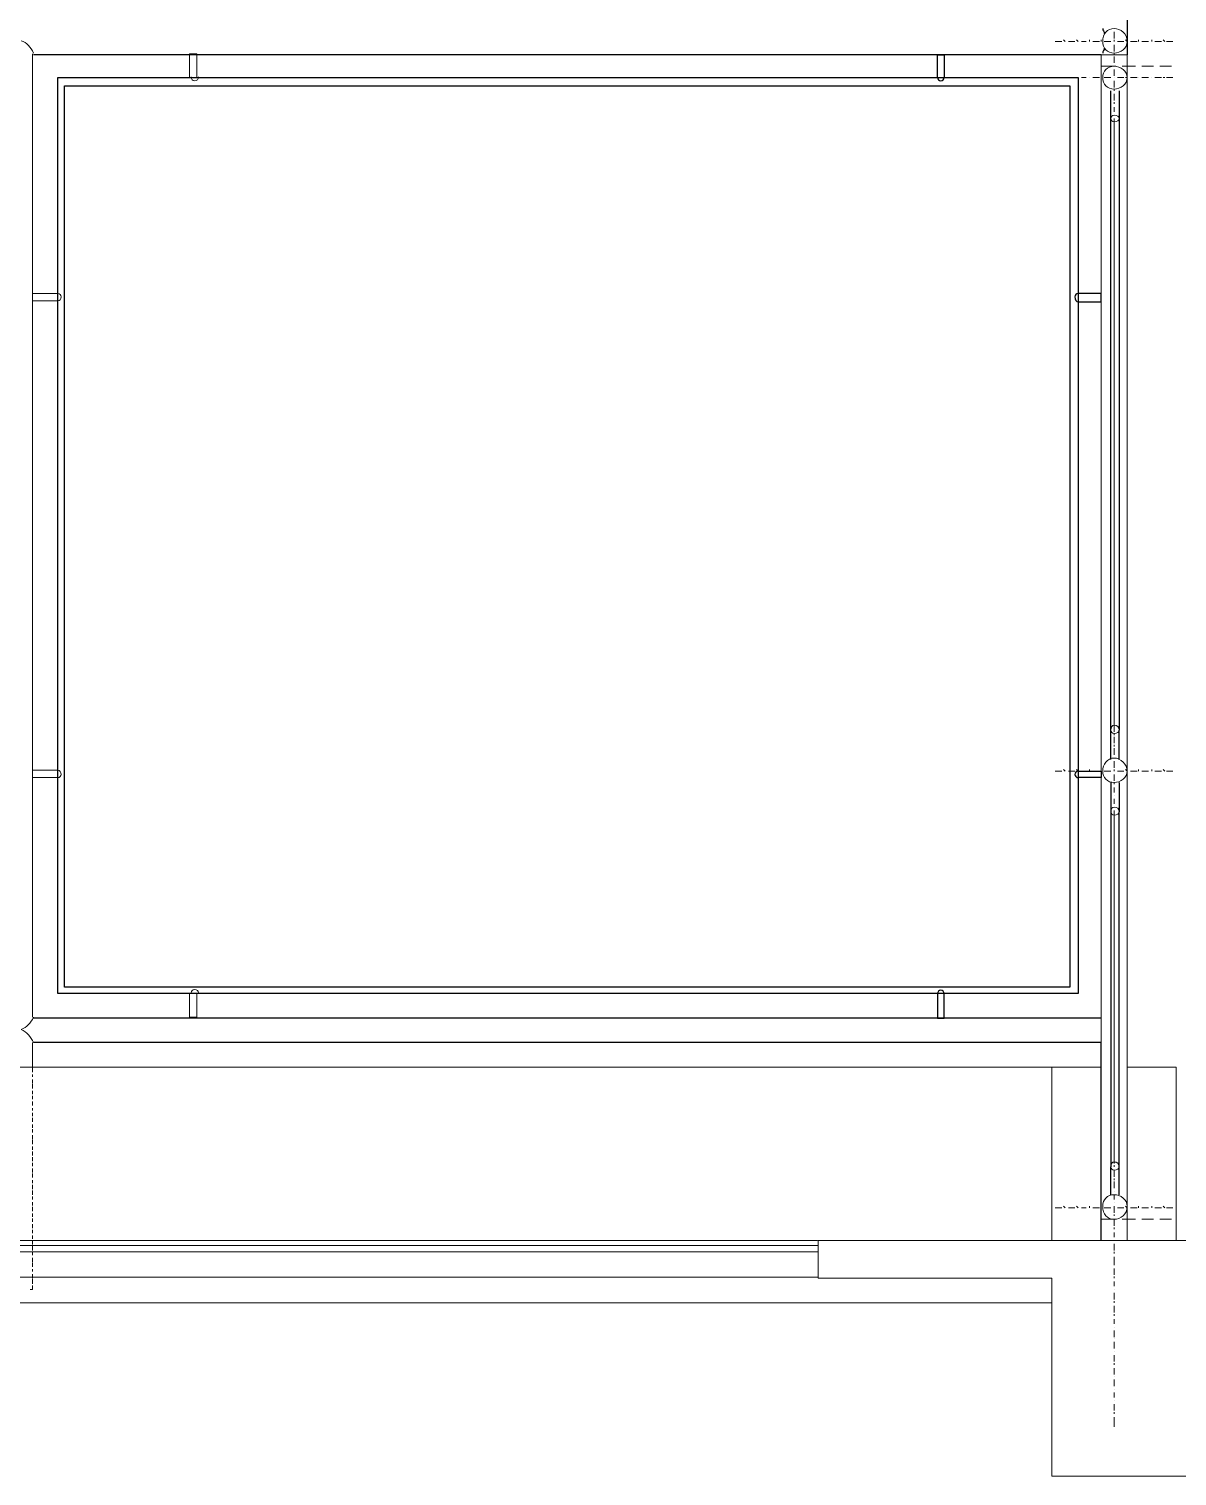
# Model space of a CAD drawing. Header units: millimetres. Extents: x 2928 to 3112, y 1220 to 1280.
# Drawn here: x 3080.488 to 3082.811, y 1248.001 to 1250.928 of the extents above; entities that cross this region are included whole.
import ezdxf

# ---------------------------------------------------------------- set-up
doc = ezdxf.new("R2010")
doc.units = ezdxf.units.MM

msp = doc.modelspace()

# ---------------------------------------------------------------- linework, layer by layer
at = {"color": 7, "linetype": 'Continuous', "lineweight": -2, "true_color": 0x000007}
for points in [[(3060.60278, 1250.87545), (3060.60278, 1254.3786), (3082.70999, 1254.3786), (3082.70999, 1250.87545)], [(3082.65706, 1250.87545), (3080.49695, 1250.87545), (3080.49695, 1250.87545)], [(3082.32626, 1250.82914), (3082.32626, 1250.87545), (3082.33949, 1250.87545)], [(3082.33949, 1250.87545), (3082.33949, 1250.82914), (3082.33949, 1250.82914)], [(3082.67691, 1249.50926), (3082.67691, 1250.74644), (3082.67691, 1250.80268)], [(3082.69345, 1250.80268), (3082.69345, 1250.74644), (3082.69345, 1250.74644)], [(3082.69345, 1250.74644), (3082.69345, 1249.50926), (3082.69345, 1249.50926)], [(3082.65706, 1250.39249), (3082.61075, 1250.39249), (3082.61075, 1250.39249)], [(3082.61075, 1250.37595), (3082.65706, 1250.37595), (3082.65706, 1250.39249)], [(3082.67691, 1249.44971), (3082.67691, 1249.50926), (3082.67691, 1249.50926)], [(3082.69345, 1249.44971), (3082.69345, 1249.50926), (3082.69345, 1249.50926)], [(3082.61075, 1249.42656), (3082.65706, 1249.42656), (3082.65706, 1249.41333)], [(3082.65706, 1249.41333), (3082.61075, 1249.41333), (3082.61075, 1249.41333)], [(3082.67691, 1249.4034), (3082.67691, 1249.34386), (3082.67691, 1248.62603)], [(3082.69345, 1249.4034), (3082.69345, 1249.34386), (3082.69345, 1249.34386)], [(3082.69345, 1248.62603), (3082.69345, 1249.34386), (3082.69345, 1249.34386)], [(3082.32626, 1248.97667), (3082.32626, 1248.92705), (3082.33949, 1248.92705)], [(3082.33949, 1248.92705), (3082.33949, 1248.97667), (3082.33949, 1248.97667)], [(3082.65706, 1248.92705), (3080.49695, 1248.92705), (3080.49695, 1248.92705)], [(3082.65706, 1248.87743), (3080.49695, 1248.87743), (3080.49695, 1248.87743)], [(3082.65706, 1248.47717), (3082.65706, 1248.87743), (3082.65706, 1248.87743)], [(3082.67691, 1248.56979), (3082.67691, 1248.62603), (3082.67691, 1248.62603)], [(3082.69345, 1248.56979), (3082.69345, 1248.62603), (3082.69345, 1248.62603)]]:
    msp.add_lwpolyline(points, dxfattribs=at)
at = {"color": 252, "linetype": 'Continuous', "lineweight": 5, "true_color": 0x989898}
for points in [[(3082.68352, 1250.90853), (3082.68352, 1250.92176), (3082.68352, 1250.92176)], [(3082.68352, 1250.92176), (3082.68352, 1250.90853), (3082.68352, 1250.90853)], [(3082.56444, 1250.90192), (3082.57767, 1250.90192), (3082.57767, 1250.90192)], [(3082.58428, 1250.90192), (3082.58098, 1250.90522), (3082.58098, 1250.90522)], [(3082.5909, 1250.90192), (3082.60413, 1250.90192), (3082.60413, 1250.90192)], [(3082.61075, 1250.90192), (3082.60744, 1250.90522), (3082.60744, 1250.90522)], [(3082.61736, 1250.90192), (3082.62729, 1250.90192), (3082.62729, 1250.90192)], [(3082.6339, 1250.90192), (3082.6339, 1250.90522), (3082.6339, 1250.90522)], [(3082.64052, 1250.90192), (3082.65375, 1250.90192), (3082.65375, 1250.90192)], [(3082.65706, 1250.90192), (3082.65706, 1250.90522), (3082.65706, 1250.90522)], [(3082.66367, 1250.90192), (3082.67691, 1250.90192), (3082.67691, 1250.90192)], [(3082.68352, 1250.90192), (3082.68352, 1250.90522), (3082.68352, 1250.90522)], [(3082.68352, 1250.90192), (3082.68352, 1250.90522), (3082.68352, 1250.90522)], [(3082.68352, 1250.90192), (3082.68352, 1250.90522), (3082.68352, 1250.90522)], [(3082.68352, 1250.88207), (3082.68352, 1250.8953), (3082.68352, 1250.8953)], [(3082.68352, 1250.8953), (3082.68352, 1250.88207), (3082.68352, 1250.88207)], [(3082.69014, 1250.90192), (3082.70337, 1250.90192), (3082.70337, 1250.90192)], [(3082.70999, 1250.90192), (3082.70668, 1250.90522), (3082.70668, 1250.90522)], [(3082.7166, 1250.90192), (3082.72983, 1250.90192), (3082.72983, 1250.90192)], [(3082.73314, 1250.90192), (3082.73314, 1250.90522), (3082.73314, 1250.90522)], [(3082.73976, 1250.90192), (3082.75299, 1250.90192), (3082.75299, 1250.90192)], [(3082.75961, 1250.90192), (3082.75961, 1250.90522), (3082.75961, 1250.90522)], [(3082.76622, 1250.90192), (3082.77945, 1250.90192), (3082.77945, 1250.90192)], [(3082.78607, 1250.90192), (3082.78276, 1250.90522), (3082.78276, 1250.90522)], [(3082.78938, 1250.90192), (3082.80261, 1250.90192), (3082.80261, 1250.90192)], [(3082.68352, 1250.87545), (3082.68352, 1250.87876), (3082.68352, 1250.87876)], [(3082.68352, 1250.87545), (3082.68352, 1250.87876), (3082.68352, 1250.87876)], [(3082.68352, 1250.85891), (3082.68352, 1250.87214), (3082.68352, 1250.87214)], [(3082.68352, 1250.87214), (3082.68352, 1250.85891), (3082.68352, 1250.85891)], [(3082.56444, 1250.82914), (3082.57767, 1250.82914), (3082.57767, 1250.82914)], [(3082.56444, 1250.82914), (3082.57767, 1250.82914), (3082.57767, 1250.82914)], [(3082.58428, 1250.82914), (3082.58098, 1250.82914), (3082.58098, 1250.82914)], [(3082.58428, 1250.82914), (3082.58098, 1250.82914), (3082.58098, 1250.82914)], [(3082.5909, 1250.82914), (3082.60413, 1250.82914), (3082.60413, 1250.82914)], [(3082.5909, 1250.82914), (3082.60413, 1250.82914), (3082.60413, 1250.82914)], [(3082.61075, 1250.82914), (3082.60744, 1250.82914), (3082.60744, 1250.82914)], [(3082.61075, 1250.82914), (3082.60744, 1250.82914), (3082.60744, 1250.82914)], [(3082.61736, 1250.82914), (3082.62729, 1250.82914), (3082.62729, 1250.82914)], [(3082.61736, 1250.82914), (3082.62729, 1250.82914), (3082.62729, 1250.82914)], [(3082.64052, 1250.82914), (3082.65375, 1250.82914), (3082.65375, 1250.82914)], [(3082.64052, 1250.82914), (3082.65375, 1250.82914), (3082.65375, 1250.82914)], [(3082.65706, 1250.83576), (3082.65706, 1250.8523), (3082.68683, 1250.8523)], [(3082.66367, 1250.82914), (3082.67691, 1250.82914), (3082.67691, 1250.82914)], [(3082.66367, 1250.82914), (3082.67691, 1250.82914), (3082.67691, 1250.82914)], [(3082.68352, 1250.83245), (3082.68352, 1250.84568), (3082.68352, 1250.84568)], [(3082.68352, 1250.84568), (3082.68352, 1250.83245), (3082.68352, 1250.83245)], [(3082.69014, 1250.82914), (3082.70337, 1250.82914), (3082.70337, 1250.82914)], [(3082.69014, 1250.82914), (3082.70337, 1250.82914), (3082.70337, 1250.82914)], [(3082.70006, 1250.8523), (3082.72653, 1250.8523), (3082.72653, 1250.8523)], [(3082.70999, 1250.82914), (3082.70668, 1250.82914), (3082.70668, 1250.82914)], [(3082.70999, 1250.82914), (3082.70668, 1250.82914), (3082.70668, 1250.82914)], [(3082.7166, 1250.82914), (3082.72983, 1250.82914), (3082.72983, 1250.82914)], [(3082.7166, 1250.82914), (3082.72983, 1250.82914), (3082.72983, 1250.82914)], [(3082.73976, 1250.8523), (3082.76291, 1250.8523), (3082.76291, 1250.8523)], [(3082.73976, 1250.82914), (3082.75299, 1250.82914), (3082.75299, 1250.82914)], [(3082.73976, 1250.82914), (3082.75299, 1250.82914), (3082.75299, 1250.82914)], [(3082.76622, 1250.82914), (3082.77945, 1250.82914), (3082.77945, 1250.82914)], [(3082.76622, 1250.82914), (3082.77945, 1250.82914), (3082.77945, 1250.82914)], [(3082.77615, 1250.8523), (3082.7993, 1250.8523), (3082.7993, 1250.8523)], [(3082.78607, 1250.82914), (3082.78276, 1250.82914), (3082.78276, 1250.82914)], [(3082.78607, 1250.82914), (3082.78276, 1250.82914), (3082.78276, 1250.82914)], [(3082.78938, 1250.82914), (3082.80261, 1250.82914), (3082.80261, 1250.82914)], [(3082.78938, 1250.82914), (3082.80261, 1250.82914), (3082.80261, 1250.82914)], [(3082.65706, 1250.79937), (3082.65706, 1250.82253), (3082.65706, 1250.82253)], [(3082.68352, 1250.80929), (3082.68352, 1250.82253), (3082.68352, 1250.82253)], [(3082.68352, 1250.82253), (3082.68352, 1250.80929), (3082.68352, 1250.80929)], [(3082.68352, 1250.80268), (3082.68352, 1250.80599), (3082.68352, 1250.80599)], [(3082.68352, 1250.80268), (3082.68352, 1250.80599), (3082.68352, 1250.80599)], [(3082.65706, 1250.75967), (3082.65706, 1250.78614), (3082.65706, 1250.78614)], [(3082.68352, 1250.78283), (3082.68352, 1250.79606), (3082.68352, 1250.79606)], [(3082.68352, 1250.79606), (3082.68352, 1250.78283), (3082.68352, 1250.78283)], [(3082.68352, 1250.77621), (3082.68352, 1250.77952), (3082.68352, 1250.77952)], [(3082.68352, 1250.75967), (3082.68352, 1250.7696), (3082.68352, 1250.7696)], [(3082.65706, 1250.72329), (3082.65706, 1250.74644), (3082.65706, 1250.74644)], [(3082.68352, 1250.73321), (3082.68352, 1250.74644), (3082.68352, 1250.74644)], [(3082.65706, 1250.6869), (3082.65706, 1250.71336), (3082.65706, 1250.71336)], [(3082.68352, 1250.72659), (3082.68352, 1250.7299), (3082.68352, 1250.7299)], [(3082.68352, 1250.70675), (3082.68352, 1250.71998), (3082.68352, 1250.71998)], [(3082.68352, 1250.70013), (3082.68352, 1250.70344), (3082.68352, 1250.70344)], [(3082.68352, 1250.68359), (3082.68352, 1250.69682), (3082.68352, 1250.69682)], [(3082.65706, 1250.6472), (3082.65706, 1250.67367), (3082.65706, 1250.67367)], [(3082.68352, 1250.67697), (3082.68352, 1250.68028), (3082.68352, 1250.68028)], [(3082.68352, 1250.66043), (3082.68352, 1250.67036), (3082.68352, 1250.67036)], [(3082.65706, 1250.61081), (3082.65706, 1250.63728), (3082.65706, 1250.63728)], [(3082.68352, 1250.63397), (3082.68352, 1250.6472), (3082.68352, 1250.6472)], [(3082.68352, 1250.62735), (3082.68352, 1250.63066), (3082.68352, 1250.63066)], [(3082.65706, 1250.57443), (3082.65706, 1250.60089), (3082.65706, 1250.60089)], [(3082.68352, 1250.60751), (3082.68352, 1250.62074), (3082.68352, 1250.62074)], [(3082.68352, 1250.60089), (3082.68352, 1250.6042), (3082.68352, 1250.6042)], [(3082.68352, 1250.58435), (3082.68352, 1250.59427), (3082.68352, 1250.59427)], [(3082.68352, 1250.55789), (3082.68352, 1250.57112), (3082.68352, 1250.57112)], [(3082.65706, 1250.53473), (3082.65706, 1250.56119), (3082.65706, 1250.56119)], [(3082.68352, 1250.53473), (3082.68352, 1250.54796), (3082.68352, 1250.54796)], [(3082.65706, 1250.49834), (3082.65706, 1250.52481), (3082.65706, 1250.52481)], [(3082.68352, 1250.50827), (3082.68352, 1250.5215), (3082.68352, 1250.5215)], [(3082.68352, 1250.50165), (3082.68352, 1250.50496), (3082.68352, 1250.50496)], [(3082.65706, 1250.46196), (3082.65706, 1250.48511), (3082.65706, 1250.48511)], [(3082.68352, 1250.4818), (3082.68352, 1250.49504), (3082.68352, 1250.49504)], [(3082.65706, 1250.42557), (3082.65706, 1250.44872), (3082.65706, 1250.44872)], [(3082.68352, 1250.45865), (3082.68352, 1250.47188), (3082.68352, 1250.47188)], [(3082.68352, 1250.43218), (3082.68352, 1250.44542), (3082.68352, 1250.44542)], [(3082.68352, 1250.40903), (3082.68352, 1250.42226), (3082.68352, 1250.42226)], [(3082.65706, 1250.38587), (3082.65706, 1250.41234), (3082.65706, 1250.41234)], [(3082.68352, 1250.40241), (3082.68352, 1250.40572), (3082.68352, 1250.40572)], [(3082.68352, 1250.38256), (3082.68352, 1250.3958), (3082.68352, 1250.3958)], [(3082.65706, 1250.34618), (3082.65706, 1250.37264), (3082.65706, 1250.37264)], [(3082.68352, 1250.37595), (3082.68352, 1250.37926), (3082.68352, 1250.37926)], [(3082.68352, 1250.35941), (3082.68352, 1250.37264), (3082.68352, 1250.37264)], [(3082.65706, 1250.3131), (3082.65706, 1250.33625), (3082.65706, 1250.33625)], [(3082.68352, 1250.33294), (3082.68352, 1250.34618), (3082.68352, 1250.34618)], [(3082.68352, 1250.32633), (3082.68352, 1250.32964), (3082.68352, 1250.32964)], [(3082.68352, 1250.30648), (3082.68352, 1250.31971), (3082.68352, 1250.31971)], [(3082.68352, 1250.29986), (3082.68352, 1250.30317), (3082.68352, 1250.30317)], [(3082.65706, 1250.2734), (3082.65706, 1250.29986), (3082.65706, 1250.29986)], [(3082.68352, 1250.28332), (3082.68352, 1250.29656), (3082.68352, 1250.29656)], [(3082.68352, 1250.27671), (3082.68352, 1250.28002), (3082.68352, 1250.28002)], [(3082.65706, 1250.23701), (3082.65706, 1250.26017), (3082.65706, 1250.26017)], [(3082.68352, 1250.26017), (3082.68352, 1250.27009), (3082.68352, 1250.27009)], [(3082.68352, 1250.23371), (3082.68352, 1250.24694), (3082.68352, 1250.24694)], [(3082.65706, 1250.20063), (3082.65706, 1250.22378), (3082.65706, 1250.22378)], [(3082.68352, 1250.22709), (3082.68352, 1250.2304), (3082.68352, 1250.2304)], [(3082.68352, 1250.20724), (3082.68352, 1250.22047), (3082.68352, 1250.22047)], [(3082.65706, 1250.16093), (3082.65706, 1250.18739), (3082.65706, 1250.18739)], [(3082.68352, 1250.20063), (3082.68352, 1250.20393), (3082.68352, 1250.20393)], [(3082.68352, 1250.18409), (3082.68352, 1250.19401), (3082.68352, 1250.19401)], [(3082.68352, 1250.16093), (3082.68352, 1250.17085), (3082.68352, 1250.17085)], [(3082.65706, 1250.12454), (3082.65706, 1250.1477), (3082.65706, 1250.1477)], [(3082.68352, 1250.13447), (3082.68352, 1250.1477), (3082.68352, 1250.1477)], [(3082.65706, 1250.08485), (3082.65706, 1250.11131), (3082.65706, 1250.11131)], [(3082.68352, 1250.108), (3082.68352, 1250.12123), (3082.68352, 1250.12123)], [(3082.68352, 1250.10139), (3082.68352, 1250.10469), (3082.68352, 1250.10469)], [(3082.65706, 1250.04846), (3082.65706, 1250.07161), (3082.65706, 1250.07161)], [(3082.68352, 1250.08154), (3082.68352, 1250.09477), (3082.68352, 1250.09477)], [(3082.68352, 1250.05838), (3082.68352, 1250.07161), (3082.68352, 1250.07161)], [(3082.68352, 1250.03192), (3082.68352, 1250.04515), (3082.68352, 1250.04515)], [(3082.65706, 1250.01207), (3082.65706, 1250.03523), (3082.65706, 1250.03523)], [(3082.68352, 1250.00876), (3082.68352, 1250.02199), (3082.68352, 1250.02199)], [(3082.65706, 1249.97238), (3082.65706, 1249.99884), (3082.65706, 1249.99884)], [(3082.68352, 1250.00215), (3082.68352, 1250.00545), (3082.68352, 1250.00545)], [(3082.68352, 1249.9823), (3082.68352, 1249.99553), (3082.68352, 1249.99553)], [(3082.68352, 1249.97568), (3082.68352, 1249.97899), (3082.68352, 1249.97899)], [(3082.65706, 1249.93599), (3082.65706, 1249.95914), (3082.65706, 1249.95914)], [(3082.68352, 1249.95914), (3082.68352, 1249.97238), (3082.68352, 1249.97238)], [(3082.65706, 1249.8996), (3082.65706, 1249.92276), (3082.65706, 1249.92276)], [(3082.68352, 1249.93268), (3082.68352, 1249.94591), (3082.68352, 1249.94591)], [(3082.68352, 1249.92606), (3082.68352, 1249.92937), (3082.68352, 1249.92937)], [(3082.68352, 1249.90622), (3082.68352, 1249.91945), (3082.68352, 1249.91945)], [(3082.68352, 1249.8996), (3082.68352, 1249.90291), (3082.68352, 1249.90291)], [(3082.68352, 1249.88306), (3082.68352, 1249.89629), (3082.68352, 1249.89629)], [(3082.65706, 1249.8599), (3082.65706, 1249.88637), (3082.65706, 1249.88637)], [(3082.68352, 1249.87644), (3082.68352, 1249.87975), (3082.68352, 1249.87975)], [(3082.68352, 1249.8599), (3082.68352, 1249.86983), (3082.68352, 1249.86983)], [(3082.65706, 1249.82352), (3082.65706, 1249.84667), (3082.65706, 1249.84667)], [(3082.68352, 1249.83344), (3082.68352, 1249.84667), (3082.68352, 1249.84667)], [(3082.65706, 1249.78713), (3082.65706, 1249.81028), (3082.65706, 1249.81028)], [(3082.68352, 1249.82682), (3082.68352, 1249.83013), (3082.68352, 1249.83013)], [(3082.68352, 1249.80698), (3082.68352, 1249.82021), (3082.68352, 1249.82021)], [(3082.68352, 1249.80036), (3082.68352, 1249.80367), (3082.68352, 1249.80367)], [(3082.65706, 1249.74743), (3082.65706, 1249.7739), (3082.65706, 1249.7739)], [(3082.68352, 1249.78382), (3082.68352, 1249.79374), (3082.68352, 1249.79374)], [(3082.68352, 1249.76066), (3082.68352, 1249.77059), (3082.68352, 1249.77059)], [(3082.68352, 1249.7342), (3082.68352, 1249.74743), (3082.68352, 1249.74743)], [(3082.65706, 1249.71104), (3082.65706, 1249.73751), (3082.65706, 1249.73751)], [(3082.68352, 1249.72758), (3082.68352, 1249.73089), (3082.68352, 1249.73089)], [(3082.68352, 1249.70774), (3082.68352, 1249.72097), (3082.68352, 1249.72097)], [(3082.65706, 1249.67135), (3082.65706, 1249.69781), (3082.65706, 1249.69781)], [(3082.68352, 1249.70112), (3082.68352, 1249.70443), (3082.68352, 1249.70443)], [(3082.68352, 1249.68458), (3082.68352, 1249.69451), (3082.68352, 1249.69451)], [(3082.65706, 1249.63496), (3082.65706, 1249.66143), (3082.65706, 1249.66143)], [(3082.68352, 1249.65812), (3082.68352, 1249.67135), (3082.68352, 1249.67135)], [(3082.68352, 1249.63165), (3082.68352, 1249.64489), (3082.68352, 1249.64489)], [(3082.65706, 1249.59857), (3082.65706, 1249.62504), (3082.65706, 1249.62504)], [(3082.68352, 1249.6085), (3082.68352, 1249.62173), (3082.68352, 1249.62173)], [(3082.68352, 1249.60188), (3082.68352, 1249.60519), (3082.68352, 1249.60519)], [(3082.65706, 1249.55888), (3082.65706, 1249.58534), (3082.65706, 1249.58534)], [(3082.68352, 1249.58203), (3082.68352, 1249.59527), (3082.68352, 1249.59527)], [(3082.68352, 1249.55888), (3082.68352, 1249.57211), (3082.68352, 1249.57211)], [(3082.65706, 1249.5258), (3082.65706, 1249.54895), (3082.65706, 1249.54895)], [(3082.68352, 1249.53241), (3082.68352, 1249.54565), (3082.68352, 1249.54565)], [(3082.65706, 1249.4861), (3082.65706, 1249.51257), (3082.65706, 1249.51257)], [(3082.68352, 1249.5258), (3082.68352, 1249.52911), (3082.68352, 1249.52911)], [(3082.68352, 1249.50595), (3082.68352, 1249.51918), (3082.68352, 1249.51918)], [(3082.68352, 1249.49933), (3082.68352, 1249.50264), (3082.68352, 1249.50264)], [(3082.68352, 1249.48279), (3082.68352, 1249.49603), (3082.68352, 1249.49603)], [(3082.65706, 1249.44641), (3082.65706, 1249.47287), (3082.65706, 1249.47287)], [(3082.68352, 1249.47618), (3082.68352, 1249.47949), (3082.68352, 1249.47949)], [(3082.68352, 1249.45964), (3082.68352, 1249.47287), (3082.68352, 1249.47287)], [(3082.56444, 1249.42656), (3082.57767, 1249.42656), (3082.57767, 1249.42656)], [(3082.58428, 1249.42656), (3082.58098, 1249.42987), (3082.58098, 1249.42987)], [(3082.5909, 1249.42656), (3082.60413, 1249.42656), (3082.60413, 1249.42656)], [(3082.61075, 1249.42656), (3082.60744, 1249.42987), (3082.60744, 1249.42987)], [(3082.61736, 1249.42656), (3082.62729, 1249.42656), (3082.62729, 1249.42656)], [(3082.6339, 1249.42656), (3082.6339, 1249.42987), (3082.6339, 1249.42987)], [(3082.64052, 1249.42656), (3082.65375, 1249.42656), (3082.65375, 1249.42656)], [(3082.65706, 1249.41002), (3082.65706, 1249.43648), (3082.65706, 1249.43648)], [(3082.65706, 1249.42656), (3082.65706, 1249.42987), (3082.65706, 1249.42987)], [(3082.66367, 1249.42656), (3082.67691, 1249.42656), (3082.67691, 1249.42656)], [(3082.68352, 1249.43317), (3082.68352, 1249.44641), (3082.68352, 1249.44641)], [(3082.68352, 1249.42656), (3082.68352, 1249.42987), (3082.68352, 1249.42987)], [(3082.68352, 1249.42656), (3082.68352, 1249.42987), (3082.68352, 1249.42987)], [(3082.69014, 1249.42656), (3082.70337, 1249.42656), (3082.70337, 1249.42656)], [(3082.70999, 1249.42656), (3082.70668, 1249.42987), (3082.70668, 1249.42987)], [(3082.7166, 1249.42656), (3082.72983, 1249.42656), (3082.72983, 1249.42656)], [(3082.73314, 1249.42656), (3082.73314, 1249.42987), (3082.73314, 1249.42987)], [(3082.73976, 1249.42656), (3082.75299, 1249.42656), (3082.75299, 1249.42656)], [(3082.75961, 1249.42656), (3082.75961, 1249.42987), (3082.75961, 1249.42987)], [(3082.76622, 1249.42656), (3082.77945, 1249.42656), (3082.77945, 1249.42656)], [(3082.78607, 1249.42656), (3082.78276, 1249.42987), (3082.78276, 1249.42987)], [(3082.78938, 1249.42656), (3082.80261, 1249.42656), (3082.80261, 1249.42656)], [(3082.65706, 1249.37363), (3082.65706, 1249.4001), (3082.65706, 1249.4001)], [(3082.68352, 1249.40671), (3082.68352, 1249.41994), (3082.68352, 1249.41994)], [(3082.68352, 1249.4001), (3082.68352, 1249.4034), (3082.68352, 1249.4034)], [(3082.68352, 1249.38356), (3082.68352, 1249.39348), (3082.68352, 1249.39348)], [(3082.68352, 1249.3604), (3082.68352, 1249.37032), (3082.68352, 1249.37032)], [(3082.65706, 1249.33724), (3082.65706, 1249.3604), (3082.65706, 1249.3604)], [(3082.68352, 1249.33394), (3082.68352, 1249.34717), (3082.68352, 1249.34717)], [(3082.65706, 1249.29755), (3082.65706, 1249.32401), (3082.65706, 1249.32401)], [(3082.68352, 1249.32732), (3082.68352, 1249.33063), (3082.68352, 1249.33063)], [(3082.68352, 1249.30747), (3082.68352, 1249.3207), (3082.68352, 1249.3207)], [(3082.65706, 1249.26116), (3082.65706, 1249.28432), (3082.65706, 1249.28432)], [(3082.68352, 1249.30086), (3082.68352, 1249.30416), (3082.68352, 1249.30416)], [(3082.68352, 1249.28432), (3082.68352, 1249.29424), (3082.68352, 1249.29424)], [(3082.65706, 1249.22477), (3082.65706, 1249.24793), (3082.65706, 1249.24793)], [(3082.68352, 1249.25785), (3082.68352, 1249.27108), (3082.68352, 1249.27108)], [(3082.68352, 1249.25124), (3082.68352, 1249.25454), (3082.68352, 1249.25454)], [(3082.68352, 1249.23139), (3082.68352, 1249.24462), (3082.68352, 1249.24462)], [(3082.68352, 1249.20823), (3082.68352, 1249.22146), (3082.68352, 1249.22146)], [(3082.65706, 1249.18508), (3082.65706, 1249.21154), (3082.65706, 1249.21154)], [(3082.68352, 1249.20162), (3082.68352, 1249.20492), (3082.68352, 1249.20492)], [(3082.68352, 1249.18177), (3082.68352, 1249.195), (3082.68352, 1249.195)], [(3082.65706, 1249.14869), (3082.65706, 1249.17184), (3082.65706, 1249.17184)], [(3082.68352, 1249.15861), (3082.68352, 1249.17184), (3082.68352, 1249.17184)], [(3082.65706, 1249.1123), (3082.65706, 1249.13546), (3082.65706, 1249.13546)], [(3082.68352, 1249.13215), (3082.68352, 1249.14538), (3082.68352, 1249.14538)], [(3082.68352, 1249.12553), (3082.68352, 1249.12884), (3082.68352, 1249.12884)], [(3082.68352, 1249.10569), (3082.68352, 1249.11892), (3082.68352, 1249.11892)], [(3082.65706, 1249.07261), (3082.65706, 1249.09907), (3082.65706, 1249.09907)], [(3082.68352, 1249.08253), (3082.68352, 1249.09576), (3082.68352, 1249.09576)], [(3082.68352, 1249.07591), (3082.68352, 1249.07922), (3082.68352, 1249.07922)], [(3082.68352, 1249.05937), (3082.68352, 1249.07261), (3082.68352, 1249.07261)], [(3082.65706, 1249.03622), (3082.65706, 1249.05937), (3082.65706, 1249.05937)], [(3082.68352, 1249.03291), (3082.68352, 1249.04614), (3082.68352, 1249.04614)], [(3082.65706, 1248.99983), (3082.65706, 1249.02299), (3082.65706, 1249.02299)], [(3082.68352, 1249.02629), (3082.68352, 1249.0296), (3082.68352, 1249.0296)], [(3082.68352, 1249.00645), (3082.68352, 1249.01968), (3082.68352, 1249.01968)], [(3082.65706, 1248.96013), (3082.65706, 1248.9866), (3082.65706, 1248.9866)], [(3082.68352, 1248.99983), (3082.68352, 1249.00314), (3082.68352, 1249.00314)], [(3082.68352, 1248.98329), (3082.68352, 1248.99652), (3082.68352, 1248.99652)], [(3082.68352, 1248.96013), (3082.68352, 1248.97006), (3082.68352, 1248.97006)], [(3082.65706, 1248.92375), (3082.65706, 1248.9469), (3082.65706, 1248.9469)], [(3082.68352, 1248.93367), (3082.68352, 1248.9469), (3082.68352, 1248.9469)], [(3082.68352, 1248.92705), (3082.68352, 1248.93036), (3082.68352, 1248.93036)], [(3082.65706, 1248.88405), (3082.65706, 1248.91051), (3082.65706, 1248.91051)], [(3082.68352, 1248.90721), (3082.68352, 1248.92044), (3082.68352, 1248.92044)], [(3082.68352, 1248.90059), (3082.68352, 1248.9039), (3082.68352, 1248.9039)], [(3082.65706, 1248.84766), (3082.65706, 1248.87082), (3082.65706, 1248.87082)], [(3082.68352, 1248.88405), (3082.68352, 1248.89397), (3082.68352, 1248.89397)], [(3082.68352, 1248.85759), (3082.68352, 1248.87082), (3082.68352, 1248.87082)], [(3082.65706, 1248.81128), (3082.65706, 1248.83774), (3082.65706, 1248.83774)], [(3082.68352, 1248.85097), (3082.68352, 1248.85428), (3082.68352, 1248.85428)], [(3082.68352, 1248.83112), (3082.68352, 1248.84436), (3082.68352, 1248.84436)], [(3082.68352, 1248.82782), (3082.68352, 1248.83112), (3082.68352, 1248.83112)], [(3082.68352, 1248.80797), (3082.68352, 1248.8212), (3082.68352, 1248.8212)], [(3082.65706, 1248.77158), (3082.65706, 1248.79804), (3082.65706, 1248.79804)], [(3082.68352, 1248.80135), (3082.68352, 1248.80466), (3082.68352, 1248.80466)], [(3082.68352, 1248.78481), (3082.68352, 1248.79474), (3082.68352, 1248.79474)], [(3082.65706, 1248.73519), (3082.65706, 1248.75835), (3082.65706, 1248.75835)], [(3082.68352, 1248.75835), (3082.68352, 1248.77158), (3082.68352, 1248.77158)], [(3082.65706, 1248.6988), (3082.65706, 1248.72527), (3082.65706, 1248.72527)], [(3082.68352, 1248.73188), (3082.68352, 1248.74512), (3082.68352, 1248.74512)], [(3082.68352, 1248.72527), (3082.68352, 1248.72858), (3082.68352, 1248.72858)], [(3082.68352, 1248.70542), (3082.68352, 1248.71865), (3082.68352, 1248.71865)], [(3082.68352, 1248.68226), (3082.68352, 1248.6955), (3082.68352, 1248.6955)], [(3082.65706, 1248.65911), (3082.65706, 1248.68557), (3082.65706, 1248.68557)], [(3082.68352, 1248.65911), (3082.68352, 1248.67234), (3082.68352, 1248.67234)], [(3082.65706, 1248.62272), (3082.65706, 1248.64918), (3082.65706, 1248.64918)], [(3082.68352, 1248.63264), (3082.68352, 1248.64588), (3082.68352, 1248.64588)], [(3082.65706, 1248.58633), (3082.65706, 1248.60949), (3082.65706, 1248.60949)], [(3082.68352, 1248.62603), (3082.68352, 1248.62934), (3082.68352, 1248.62934)], [(3082.68352, 1248.60618), (3082.68352, 1248.61941), (3082.68352, 1248.61941)], [(3082.68352, 1248.59956), (3082.68352, 1248.60287), (3082.68352, 1248.60287)], [(3082.68352, 1248.58302), (3082.68352, 1248.59626), (3082.68352, 1248.59626)], [(3082.58428, 1248.54333), (3082.58098, 1248.54664), (3082.58098, 1248.54664)], [(3082.61075, 1248.54333), (3082.60744, 1248.54664), (3082.60744, 1248.54664)], [(3082.6339, 1248.54333), (3082.6339, 1248.54664), (3082.6339, 1248.54664)], [(3082.65706, 1248.54664), (3082.65706, 1248.5731), (3082.65706, 1248.5731)], [(3082.65706, 1248.54333), (3082.65706, 1248.54664), (3082.65706, 1248.54664)], [(3082.68352, 1248.55987), (3082.68352, 1248.56979), (3082.68352, 1248.56979)], [(3082.68352, 1248.53341), (3082.68352, 1248.54664), (3082.68352, 1248.54664)], [(3082.68352, 1248.54333), (3082.68352, 1248.54664), (3082.68352, 1248.54664)], [(3082.70999, 1248.54333), (3082.70668, 1248.54664), (3082.70668, 1248.54664)], [(3082.73314, 1248.54333), (3082.73314, 1248.54664), (3082.73314, 1248.54664)], [(3082.75961, 1248.54333), (3082.75961, 1248.54664), (3082.75961, 1248.54664)], [(3082.78607, 1248.54333), (3082.78276, 1248.54664), (3082.78276, 1248.54664)], [(3082.56444, 1248.54333), (3082.57767, 1248.54333), (3082.57767, 1248.54333)], [(3082.5909, 1248.54333), (3082.60413, 1248.54333), (3082.60413, 1248.54333)], [(3082.61736, 1248.54333), (3082.62729, 1248.54333), (3082.62729, 1248.54333)], [(3082.64052, 1248.54333), (3082.65375, 1248.54333), (3082.65375, 1248.54333)], [(3082.65706, 1248.52017), (3082.65706, 1248.53671), (3082.65706, 1248.53671)], [(3082.68683, 1248.52017), (3082.65706, 1248.52017), (3082.65706, 1248.52017)], [(3082.66367, 1248.54333), (3082.67691, 1248.54333), (3082.67691, 1248.54333)], [(3082.68352, 1248.52679), (3082.68352, 1248.5301), (3082.68352, 1248.5301)], [(3082.68352, 1248.50694), (3082.68352, 1248.52017), (3082.68352, 1248.52017)], [(3082.69014, 1248.54333), (3082.70337, 1248.54333), (3082.70337, 1248.54333)], [(3082.72653, 1248.52017), (3082.70006, 1248.52017), (3082.70006, 1248.52017)], [(3082.7166, 1248.54333), (3082.72983, 1248.54333), (3082.72983, 1248.54333)], [(3082.73976, 1248.54333), (3082.75299, 1248.54333), (3082.75299, 1248.54333)], [(3082.76291, 1248.52017), (3082.73976, 1248.52017), (3082.73976, 1248.52017)], [(3082.76622, 1248.54333), (3082.77945, 1248.54333), (3082.77945, 1248.54333)], [(3082.7993, 1248.52017), (3082.77615, 1248.52017), (3082.77615, 1248.52017)], [(3082.78938, 1248.54333), (3082.80261, 1248.54333), (3082.80261, 1248.54333)], [(3082.68352, 1248.50033), (3082.68352, 1248.50363), (3082.68352, 1248.50363)], [(3082.68352, 1248.48379), (3082.68352, 1248.49371), (3082.68352, 1248.49371)], [(3082.68352, 1248.45732), (3082.68352, 1248.47055), (3082.68352, 1248.47055)], [(3082.68352, 1248.45071), (3082.68352, 1248.45401), (3082.68352, 1248.45401)], [(3082.68352, 1248.43086), (3082.68352, 1248.44409), (3082.68352, 1248.44409)], [(3082.68352, 1248.42755), (3082.68352, 1248.43086), (3082.68352, 1248.43086)], [(3082.68352, 1248.4077), (3082.68352, 1248.42093), (3082.68352, 1248.42093)], [(3082.68352, 1248.40109), (3082.68352, 1248.40439), (3082.68352, 1248.40439)], [(3082.68352, 1248.38455), (3082.68352, 1248.39447), (3082.68352, 1248.39447)], [(3082.68352, 1248.35808), (3082.68352, 1248.37131), (3082.68352, 1248.37131)], [(3082.55782, 1248.35147), (3060.75164, 1248.35147), (3060.75164, 1248.35147)], [(3082.68352, 1248.35147), (3082.68352, 1248.35477), (3082.68352, 1248.35477)], [(3082.68352, 1248.33162), (3082.68352, 1248.34485), (3082.68352, 1248.34485)], [(3082.68352, 1248.325), (3082.68352, 1248.32831), (3082.68352, 1248.32831)], [(3082.68352, 1248.30846), (3082.68352, 1248.31839), (3082.68352, 1248.31839)], [(3082.68352, 1248.282), (3082.68352, 1248.29523), (3082.68352, 1248.29523)], [(3082.68352, 1248.25884), (3082.68352, 1248.27208), (3082.68352, 1248.27208)], [(3082.68352, 1248.23238), (3082.68352, 1248.24561), (3082.68352, 1248.24561)], [(3082.68352, 1248.22576), (3082.68352, 1248.22907), (3082.68352, 1248.22907)], [(3082.68352, 1248.20592), (3082.68352, 1248.21915), (3082.68352, 1248.21915)], [(3082.68352, 1248.18276), (3082.68352, 1248.19599), (3082.68352, 1248.19599)], [(3082.68352, 1248.1596), (3082.68352, 1248.16953), (3082.68352, 1248.16953)], [(3082.68352, 1248.13314), (3082.68352, 1248.14637), (3082.68352, 1248.14637)], [(3082.68352, 1248.12652), (3082.68352, 1248.12983), (3082.68352, 1248.12983)], [(3082.68352, 1248.10006), (3082.68352, 1248.11991), (3082.68352, 1248.11991)]]:
    msp.add_lwpolyline(points, dxfattribs=at)
at = {"color": 7, "linetype": 'Continuous', "lineweight": 5, "true_color": 0x000007}
for points in [[(3080.4953, 1248.92871), (3080.4953, 1250.87711), (3080.4953, 1250.87711)], [(3080.81286, 1250.87711), (3080.81286, 1250.82914), (3080.81286, 1250.82914)], [(3080.82775, 1250.82914), (3080.82775, 1250.87711), (3080.81286, 1250.87711)], [(3080.4953, 1250.39249), (3080.54492, 1250.39249), (3080.54492, 1250.39249)], [(3080.54492, 1250.3776), (3080.4953, 1250.3776), (3080.4953, 1250.39249)], [(3080.54492, 1249.42821), (3080.4953, 1249.42821), (3080.4953, 1249.41333)], [(3080.4953, 1249.41333), (3080.54492, 1249.41333), (3080.54492, 1249.41333)], [(3080.81286, 1248.92871), (3080.81286, 1248.97667), (3080.81286, 1248.97667)], [(3080.82775, 1248.97667), (3080.82775, 1248.92871), (3080.81286, 1248.92871)], [(3080.4953, 1248.82782), (3080.4953, 1248.87743), (3080.4953, 1248.87743)]]:
    msp.add_lwpolyline(points, dxfattribs=at)
at = {"color": 7, "linetype": 'Continuous', "lineweight": 9, "true_color": 0x000007}
for points in [[(3082.65706, 1250.87545), (3082.70999, 1250.87545), (3082.70999, 1248.47717), (3082.65706, 1248.47717)], [(3082.83569, 1248.47717), (3082.83569, 1248.00082), (3082.55782, 1248.00082), (3082.55782, 1248.40109), (3082.08478, 1248.40109), (3082.08478, 1248.47717)]]:
    msp.add_lwpolyline(points, close=True, dxfattribs=at)
at = {"color": 7, "linetype": 'Continuous', "lineweight": -2, "true_color": 0x000007}
for points in [[(3080.54657, 1250.82914), (3082.61075, 1250.82914), (3082.61075, 1248.97667), (3080.54657, 1248.97667)], [(3082.59421, 1248.98991), (3080.5598, 1248.98991), (3080.5598, 1250.8126), (3082.59421, 1250.8126)]]:
    msp.add_lwpolyline(points, close=True, dxfattribs=at)
at = {"color": 252, "linetype": 'Continuous', "lineweight": 5, "true_color": 0x989898}
for points in [[(3082.6339, 1250.82914), (3082.6339, 1250.82914)], [(3082.6339, 1250.82914), (3082.6339, 1250.82914)], [(3082.65706, 1250.82914), (3082.65706, 1250.82914)], [(3082.65706, 1250.82914), (3082.65706, 1250.82914)], [(3082.68352, 1250.8523), (3082.68352, 1250.8523)], [(3082.68352, 1250.8523), (3082.68352, 1250.8523)], [(3082.68352, 1250.82914), (3082.68352, 1250.82914)], [(3082.68352, 1250.82914), (3082.68352, 1250.82914)], [(3082.68352, 1250.82914), (3082.68352, 1250.82914)], [(3082.68352, 1250.82914), (3082.68352, 1250.82914)], [(3082.73314, 1250.82914), (3082.73314, 1250.82914)], [(3082.73314, 1250.82914), (3082.73314, 1250.82914)], [(3082.75961, 1250.82914), (3082.75961, 1250.82914)], [(3082.75961, 1250.82914), (3082.75961, 1250.82914)], [(3082.68352, 1250.75306), (3082.68352, 1250.75306)], [(3082.68352, 1250.65382), (3082.68352, 1250.65382)], [(3082.68352, 1250.57773), (3082.68352, 1250.57773)], [(3082.68352, 1250.55458), (3082.68352, 1250.55458)], [(3082.68352, 1250.52812), (3082.68352, 1250.52812)], [(3082.68352, 1250.4785), (3082.68352, 1250.4785)], [(3082.68352, 1250.45203), (3082.68352, 1250.45203)], [(3082.68352, 1250.42888), (3082.68352, 1250.42888)], [(3082.68352, 1250.35279), (3082.68352, 1250.35279)], [(3082.68352, 1250.25355), (3082.68352, 1250.25355)], [(3082.68352, 1250.17747), (3082.68352, 1250.17747)], [(3082.68352, 1250.15431), (3082.68352, 1250.15431)], [(3082.68352, 1250.12785), (3082.68352, 1250.12785)], [(3082.68352, 1250.07823), (3082.68352, 1250.07823)], [(3082.68352, 1250.05177), (3082.68352, 1250.05177)], [(3082.68352, 1250.02861), (3082.68352, 1250.02861)], [(3082.68352, 1249.95253), (3082.68352, 1249.95253)], [(3082.68352, 1249.85329), (3082.68352, 1249.85329)], [(3082.68352, 1249.7772), (3082.68352, 1249.7772)], [(3082.68352, 1249.75405), (3082.68352, 1249.75405)], [(3082.68352, 1249.67797), (3082.68352, 1249.67797)], [(3082.68352, 1249.6515), (3082.68352, 1249.6515)], [(3082.68352, 1249.62835), (3082.68352, 1249.62835)], [(3082.68352, 1249.57873), (3082.68352, 1249.57873)], [(3082.68352, 1249.55226), (3082.68352, 1249.55226)], [(3082.68352, 1249.45302), (3082.68352, 1249.45302)], [(3082.68352, 1249.37694), (3082.68352, 1249.37694)], [(3082.68352, 1249.35378), (3082.68352, 1249.35378)], [(3082.68352, 1249.2777), (3082.68352, 1249.2777)], [(3082.68352, 1249.22808), (3082.68352, 1249.22808)], [(3082.68352, 1249.17846), (3082.68352, 1249.17846)], [(3082.68352, 1249.152), (3082.68352, 1249.152)], [(3082.68352, 1249.10238), (3082.68352, 1249.10238)], [(3082.68352, 1249.05276), (3082.68352, 1249.05276)], [(3082.68352, 1248.97667), (3082.68352, 1248.97667)], [(3082.68352, 1248.95352), (3082.68352, 1248.95352)], [(3082.68352, 1248.87743), (3082.68352, 1248.87743)], [(3082.68352, 1248.7782), (3082.68352, 1248.7782)], [(3082.68352, 1248.75173), (3082.68352, 1248.75173)], [(3082.68352, 1248.70211), (3082.68352, 1248.70211)], [(3082.68352, 1248.67896), (3082.68352, 1248.67896)], [(3082.68352, 1248.65249), (3082.68352, 1248.65249)], [(3082.68352, 1248.57641), (3082.68352, 1248.57641)], [(3082.68352, 1248.55325), (3082.68352, 1248.55325)], [(3082.68352, 1248.47717), (3082.68352, 1248.47717)], [(3082.68352, 1248.37793), (3082.68352, 1248.37793)], [(3082.68352, 1248.30185), (3082.68352, 1248.30185)], [(3082.68352, 1248.27869), (3082.68352, 1248.27869)], [(3082.68352, 1248.25223), (3082.68352, 1248.25223)], [(3082.68352, 1248.20261), (3082.68352, 1248.20261)], [(3082.68352, 1248.17614), (3082.68352, 1248.17614)], [(3082.68352, 1248.15299), (3082.68352, 1248.15299)]]:
    msp.add_lwpolyline(points, close=True, dxfattribs=at)
at = {"color": 7, "linetype": 'Continuous', "lineweight": 9, "true_color": 0x000007}
for points in [[(3082.68352, 1250.73652), (3082.68352, 1249.51918), (3082.68352, 1249.51918)], [(3082.68352, 1248.63595), (3082.68352, 1249.33724), (3082.68352, 1249.33724)], [(3082.55782, 1248.82782), (3060.75164, 1248.82782), (3060.75164, 1248.82782)], [(3082.65706, 1248.82782), (3082.55782, 1248.82782), (3082.55782, 1248.47717)], [(3082.80923, 1248.47717), (3082.80923, 1248.82782), (3082.70999, 1248.82782)]]:
    msp.add_lwpolyline(points, dxfattribs=at)
at = {"color": 252, "linetype": 'Continuous', "lineweight": 13, "true_color": 0x989898}
for points in [[(3080.4953, 1248.82782), (3080.4953, 1248.81789), (3080.4953, 1248.81789)], [(3080.4953, 1248.81293), (3080.4953, 1248.80797), (3080.4953, 1248.80797)], [(3080.4953, 1248.80301), (3080.4953, 1248.79474), (3080.4953, 1248.79474)], [(3080.4953, 1248.79308), (3080.4953, 1248.78481), (3080.4953, 1248.78481)], [(3080.4953, 1248.77985), (3080.4953, 1248.77323), (3080.4953, 1248.77323)], [(3080.4953, 1248.76993), (3080.4953, 1248.76331), (3080.4953, 1248.76331)], [(3080.4953, 1248.75835), (3080.4953, 1248.75008), (3080.4953, 1248.75008)], [(3080.4953, 1248.74512), (3080.4953, 1248.74015), (3080.4953, 1248.74015)], [(3080.4953, 1248.73519), (3080.4953, 1248.72858), (3080.4953, 1248.72858)], [(3080.4953, 1248.72527), (3080.4953, 1248.717), (3080.4953, 1248.717)], [(3080.4953, 1248.71204), (3080.4953, 1248.70542), (3080.4953, 1248.70542)], [(3080.4953, 1248.70211), (3080.4953, 1248.6955), (3080.4953, 1248.6955)], [(3080.4953, 1248.69053), (3080.4953, 1248.68226), (3080.4953, 1248.68226)], [(3080.4953, 1248.68061), (3080.4953, 1248.67234), (3080.4953, 1248.67234)], [(3080.4953, 1248.66738), (3080.4953, 1248.66076), (3080.4953, 1248.66076)], [(3080.4953, 1248.65745), (3080.4953, 1248.64918), (3080.4953, 1248.64918)], [(3080.4953, 1248.64588), (3080.4953, 1248.63761), (3080.4953, 1248.63761)], [(3080.4953, 1248.6343), (3080.4953, 1248.62768), (3080.4953, 1248.62768)], [(3080.4953, 1248.62272), (3080.4953, 1248.61445), (3080.4953, 1248.61445)], [(3080.4953, 1248.6128), (3080.4953, 1248.60453), (3080.4953, 1248.60453)], [(3080.4953, 1248.59956), (3080.4953, 1248.59295), (3080.4953, 1248.59295)], [(3080.4953, 1248.58964), (3080.4953, 1248.58137), (3080.4953, 1248.58137)], [(3080.4953, 1248.57806), (3080.4953, 1248.56979), (3080.4953, 1248.56979)], [(3080.4953, 1248.56649), (3080.4953, 1248.55987), (3080.4953, 1248.55987)], [(3080.4953, 1248.55491), (3080.4953, 1248.54829), (3080.4953, 1248.54829)], [(3080.4953, 1248.54498), (3080.4953, 1248.53671), (3080.4953, 1248.53671)], [(3080.4953, 1248.53175), (3080.4953, 1248.52514), (3080.4953, 1248.52514)], [(3080.4953, 1248.52183), (3080.4953, 1248.51521), (3080.4953, 1248.51521)], [(3080.4953, 1248.51025), (3080.4953, 1248.50198), (3080.4953, 1248.50198)], [(3080.4953, 1248.49867), (3080.4953, 1248.49206), (3080.4953, 1248.49206)], [(3080.4953, 1248.48709), (3080.4953, 1248.48048), (3080.4953, 1248.48048)], [(3061.22799, 1248.47717), (3082.08312, 1248.47717), (3082.08312, 1248.47717)], [(3080.4953, 1248.47717), (3080.4953, 1248.4689), (3080.4953, 1248.4689)], [(3080.4953, 1248.46725), (3080.4953, 1248.45732), (3080.4953, 1248.45732)], [(3061.22799, 1248.45401), (3082.08312, 1248.45401), (3082.08312, 1248.45401)], [(3080.4953, 1248.45401), (3080.4953, 1248.4474), (3080.4953, 1248.4474)], [(3080.4953, 1248.44244), (3080.4953, 1248.43417), (3080.4953, 1248.43417)], [(3080.4953, 1248.43251), (3080.4953, 1248.42424), (3080.4953, 1248.42424)], [(3082.08312, 1248.40274), (3061.22799, 1248.40274), (3061.22799, 1248.40274)], [(3080.4953, 1248.41928), (3080.4953, 1248.41432), (3080.4953, 1248.41432)], [(3080.4953, 1248.40936), (3080.4953, 1248.40109), (3080.4953, 1248.40109)], [(3080.4953, 1248.39943), (3080.4953, 1248.38951), (3080.4953, 1248.38951)], [(3080.4953, 1248.3862), (3080.4953, 1248.37793), (3080.49033, 1248.37793)]]:
    msp.add_lwpolyline(points, dxfattribs=at)
at = {"color": 7, "linetype": 'Continuous', "lineweight": 20, "true_color": 0x000007}
msp.add_lwpolyline([(3061.22799, 1248.46725), (3082.08312, 1248.46725), (3082.08312, 1248.46725)], dxfattribs=at)
at = {"color": 7, "linetype": 'Continuous', "lineweight": -2, "true_color": 0x000007}
for points in [[(3082.66037, 1250.92838), (3082.66037, 1250.92507), (3082.66367, 1250.92176), (3082.66367, 1250.91846)], [(3082.66367, 1250.88868), (3082.66367, 1250.88538), (3082.66037, 1250.88207), (3082.66037, 1250.87876)]]:
    msp.add_open_spline(points, degree=3, dxfattribs=at)
at = {"color": 7, "linetype": 'Continuous', "lineweight": 9, "true_color": 0x000007}
for points in [[(3082.70999, 1250.90192), (3082.70999, 1250.91846), (3082.69675, 1250.92838), (3082.68352, 1250.92838), (3082.68352, 1250.92838), (3082.67029, 1250.92838), (3082.66037, 1250.91846), (3082.66037, 1250.90192), (3082.66037, 1250.90192), (3082.66037, 1250.88868), (3082.67029, 1250.87876), (3082.68352, 1250.87876), (3082.68352, 1250.87876), (3082.69675, 1250.87876), (3082.70999, 1250.88868), (3082.70999, 1250.90192)], [(3082.70999, 1250.82914), (3082.70999, 1250.84237), (3082.69675, 1250.8523), (3082.68352, 1250.8523), (3082.68352, 1250.8523), (3082.67029, 1250.8523), (3082.66037, 1250.84237), (3082.66037, 1250.82914), (3082.66037, 1250.82914), (3082.66037, 1250.81591), (3082.67029, 1250.80599), (3082.68352, 1250.80599), (3082.68352, 1250.80599), (3082.69675, 1250.80599), (3082.70999, 1250.81591), (3082.70999, 1250.82914)], [(3082.69345, 1250.74644), (3082.69345, 1250.74975), (3082.69014, 1250.75306), (3082.68352, 1250.75306), (3082.68352, 1250.75306), (3082.68021, 1250.75306), (3082.67691, 1250.74975), (3082.67691, 1250.74644), (3082.67691, 1250.74644), (3082.67691, 1250.74313), (3082.68021, 1250.73983), (3082.68352, 1250.73983), (3082.68352, 1250.73983), (3082.69014, 1250.73983), (3082.69345, 1250.74313), (3082.69345, 1250.74644)], [(3082.69345, 1249.50926), (3082.69345, 1249.51587), (3082.69014, 1249.51918), (3082.68352, 1249.51918), (3082.68352, 1249.51918), (3082.68021, 1249.51918), (3082.67691, 1249.51587), (3082.67691, 1249.50926), (3082.67691, 1249.50926), (3082.67691, 1249.50595), (3082.68021, 1249.50264), (3082.68352, 1249.50264), (3082.68352, 1249.50264), (3082.69014, 1249.50264), (3082.69345, 1249.50595), (3082.69345, 1249.50926)], [(3082.70999, 1249.42656), (3082.70999, 1249.43979), (3082.69675, 1249.45302), (3082.68352, 1249.45302), (3082.68352, 1249.45302), (3082.67029, 1249.45302), (3082.66037, 1249.43979), (3082.66037, 1249.42656), (3082.66037, 1249.42656), (3082.66037, 1249.41333), (3082.67029, 1249.4034), (3082.68352, 1249.4034), (3082.68352, 1249.4034), (3082.69675, 1249.4034), (3082.70999, 1249.41333), (3082.70999, 1249.42656)], [(3082.69345, 1249.34386), (3082.69345, 1249.35048), (3082.69014, 1249.35378), (3082.68352, 1249.35378), (3082.68352, 1249.35378), (3082.68021, 1249.35378), (3082.67691, 1249.35048), (3082.67691, 1249.34386), (3082.67691, 1249.34386), (3082.67691, 1249.34055), (3082.68021, 1249.33724), (3082.68352, 1249.33724), (3082.68352, 1249.33724), (3082.69014, 1249.33724), (3082.69345, 1249.34055), (3082.69345, 1249.34386)], [(3082.69345, 1248.62603), (3082.69345, 1248.63264), (3082.69014, 1248.63595), (3082.68352, 1248.63595), (3082.68352, 1248.63595), (3082.68021, 1248.63595), (3082.67691, 1248.63264), (3082.67691, 1248.62603), (3082.67691, 1248.62603), (3082.67691, 1248.62272), (3082.68021, 1248.61941), (3082.68352, 1248.61941), (3082.68352, 1248.61941), (3082.69014, 1248.61941), (3082.69345, 1248.62272), (3082.69345, 1248.62603)], [(3082.70999, 1248.54664), (3082.70999, 1248.55987), (3082.69675, 1248.56979), (3082.68352, 1248.56979), (3082.68352, 1248.56979), (3082.67029, 1248.56979), (3082.66037, 1248.55987), (3082.66037, 1248.54664), (3082.66037, 1248.54664), (3082.66037, 1248.5301), (3082.67029, 1248.52017), (3082.68352, 1248.52017), (3082.68352, 1248.52017), (3082.69675, 1248.52017), (3082.70999, 1248.5301), (3082.70999, 1248.54664)]]:
    msp.add_open_spline(points, degree=3, knots=[0, 0, 0, 0, 0.0625, 0.0625, 0.0625, 0.062501, 0.125, 0.125, 0.125, 0.125001, 0.1875, 0.1875, 0.1875, 0.187501, 1, 1, 1, 1], dxfattribs=at)
at = {"color": 7, "linetype": 'Continuous', "lineweight": 5, "true_color": 0x000007}
for points in [[(3080.49695, 1250.87876), (3080.49199, 1250.89034), (3080.48372, 1250.90026), (3080.47214, 1250.90357)], [(3080.47214, 1248.9039), (3080.48372, 1248.90886), (3080.49199, 1248.91713), (3080.49695, 1248.92871)], [(3080.49695, 1248.87743), (3080.49199, 1248.88901), (3080.48372, 1248.89894), (3080.47214, 1248.9039)]]:
    msp.add_open_spline(points, degree=3, dxfattribs=at)
for points in [[(3080.81617, 1250.8308), (3080.81617, 1250.82583), (3080.81948, 1250.82253), (3080.82279, 1250.82253), (3080.82279, 1250.82253), (3080.82775, 1250.82253), (3080.83106, 1250.82583), (3080.83106, 1250.8308)], [(3080.54657, 1250.3776), (3080.54988, 1250.3776), (3080.55319, 1250.38091), (3080.55319, 1250.38587), (3080.55319, 1250.38587), (3080.55319, 1250.38918), (3080.54988, 1250.39249), (3080.54657, 1250.39249)], [(3080.54657, 1249.41333), (3080.54988, 1249.41333), (3080.55319, 1249.41664), (3080.55319, 1249.41994), (3080.55319, 1249.41994), (3080.55319, 1249.4249), (3080.54988, 1249.42821), (3080.54657, 1249.42821)], [(3080.83106, 1248.97833), (3080.83106, 1248.98164), (3080.82775, 1248.98494), (3080.82279, 1248.98494), (3080.82279, 1248.98494), (3080.81948, 1248.98494), (3080.81617, 1248.98164), (3080.81617, 1248.97833)]]:
    msp.add_open_spline(points, degree=3, knots=[0, 0, 0, 0, 0.125, 0.125, 0.125, 0.125001, 1, 1, 1, 1], dxfattribs=at)
at = {"color": 7, "linetype": 'Continuous', "lineweight": -2, "true_color": 0x000007}
for points in [[(3082.32626, 1250.82914), (3082.32626, 1250.82583), (3082.32957, 1250.82253), (3082.33288, 1250.82253), (3082.33288, 1250.82253), (3082.33618, 1250.82253), (3082.33949, 1250.82583), (3082.33949, 1250.82914)], [(3082.61075, 1250.39249), (3082.60744, 1250.39249), (3082.60413, 1250.38918), (3082.60413, 1250.38587), (3082.60413, 1250.38587), (3082.60413, 1250.37926), (3082.60744, 1250.37595), (3082.61075, 1250.37595)], [(3082.61075, 1249.42656), (3082.60744, 1249.42656), (3082.60413, 1249.42325), (3082.60413, 1249.41994), (3082.60413, 1249.41994), (3082.60413, 1249.41664), (3082.60744, 1249.41333), (3082.61075, 1249.41333)], [(3082.33949, 1248.97667), (3082.33949, 1248.97998), (3082.33618, 1248.98329), (3082.33288, 1248.98329), (3082.33288, 1248.98329), (3082.32957, 1248.98329), (3082.32626, 1248.97998), (3082.32626, 1248.97667)]]:
    msp.add_open_spline(points, degree=3, knots=[0, 0, 0, 0, 0.125, 0.125, 0.125, 0.125001, 1, 1, 1, 1], dxfattribs=at)

doc.saveas('drawing.dxf')
